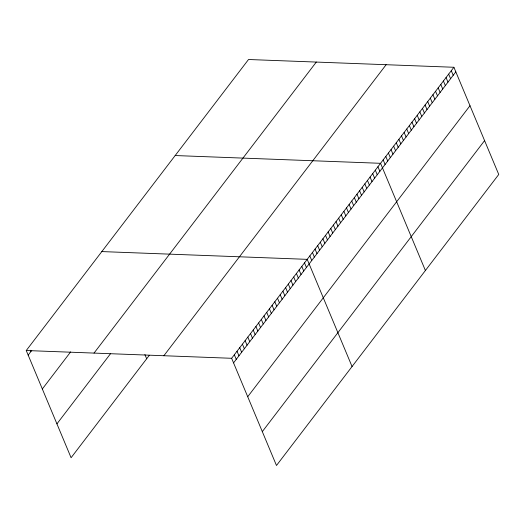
<?xml version="1.0" encoding="UTF-8"?>
<svg xmlns="http://www.w3.org/2000/svg" width="525" height="525" viewBox="0 0 525 525"><rect width="100%" height="100%" fill="white"/><g stroke="black" fill="none" stroke-linecap="round" stroke-linejoin="round"><path stroke-width="0.79" d="M149.284 355.346L71.092 457.728L26.25 350.529L248.522 59.509L453.908 67.272L498.75 174.471L276.478 465.491L231.637 358.293L453.908 67.272M28.166 355.11L31.769 350.398M42.335 388.973L70.672 351.868M94.028 353.089L316.299 62.068M56.93 423.865L110.46 353.778M163.859 355.733L386.131 64.713M233.553 362.88L455.825 71.859M247.715 396.742L469.993 105.722M262.31 431.629L484.588 140.608M175.173 155.544L380.559 163.308L425.401 270.506M101.824 251.58L307.21 259.35L352.052 366.548M26.25 350.529L231.637 358.293M451.29 70.704L453.206 75.285M448.672 74.137L450.588 78.717M446.047 77.562L447.969 82.149M443.428 80.994L445.344 85.575M440.81 84.427L442.726 89.007M438.191 87.852L440.108 92.439M435.573 91.284L437.489 95.865M432.948 94.71L434.871 99.297M430.329 98.142L432.246 102.729M427.711 101.574L429.627 106.155M425.092 105L427.009 109.587M422.474 108.432L424.39 113.019M419.856 111.864L421.772 116.445M417.231 115.29L419.153 119.877M414.612 118.722L416.528 123.309M411.994 122.154L413.91 126.735M409.375 125.58L411.292 130.167M406.757 129.012L408.673 133.593M404.132 132.444L406.055 137.025M401.513 135.87L403.43 140.457M398.895 139.302L400.811 143.883M396.277 142.734L398.193 147.315M393.658 146.16L395.574 150.747M391.033 149.592L392.956 154.173M388.415 153.024L390.331 157.605M385.796 156.45L387.712 161.037M383.178 159.882L385.094 164.463M377.941 166.74L379.857 171.327M375.316 170.172L377.239 174.753M372.697 173.598L374.614 178.185M370.079 177.03L371.995 181.617M367.461 180.462L369.377 185.043M364.842 183.888L366.758 188.475M362.217 187.32L364.14 191.907M359.599 190.752L361.515 195.333M356.98 194.178L358.897 198.765M354.362 197.61L356.278 202.191M351.743 201.042L353.66 205.623M349.125 204.468L351.041 209.055M346.5 207.9L348.423 212.481M343.882 211.332L345.798 215.913M341.263 214.758L343.179 219.345M338.645 218.19L340.561 222.771M336.026 221.622L337.942 226.203M333.401 225.048L335.324 229.635M330.783 228.48L332.699 233.061M328.164 231.906L330.081 236.493M325.546 235.338L327.462 239.925M322.928 238.77L324.844 243.351M320.303 242.196L322.225 246.783M317.684 245.628L319.6 250.215M315.066 249.06L316.982 253.641M312.447 252.486L314.363 257.073M309.829 255.918L311.745 260.505M304.507 262.881L306.423 267.468M301.809 266.418L303.726 270.998M299.112 269.948L301.028 274.536M296.408 273.486L298.331 278.066M293.711 277.016L295.627 281.603M291.014 280.553L292.93 285.134M288.317 284.084L290.233 288.671M285.613 287.621L287.529 292.202M282.916 291.152L284.832 295.739M280.219 294.689L282.135 299.27M277.515 298.22L279.438 302.807M274.818 301.757L276.734 306.338M272.121 305.287L274.037 309.875M269.423 308.825L271.34 313.405M266.72 312.355L268.642 316.942M264.022 315.892L265.939 320.473M261.325 319.423L263.242 324.004M258.622 322.954L260.544 327.541M255.924 326.491L257.841 331.072M253.227 330.022L255.143 334.609M250.53 333.559L252.446 338.139M247.826 337.089L249.749 341.677M245.129 340.627L247.045 345.207M242.432 344.157L244.348 348.744M239.735 347.694L241.651 352.275M237.031 351.225L238.947 355.812M234.334 354.762L236.25 359.343M144.893 354.546L146.665 358.778M30.319 350.267L30.863 351.579"/></g></svg>
